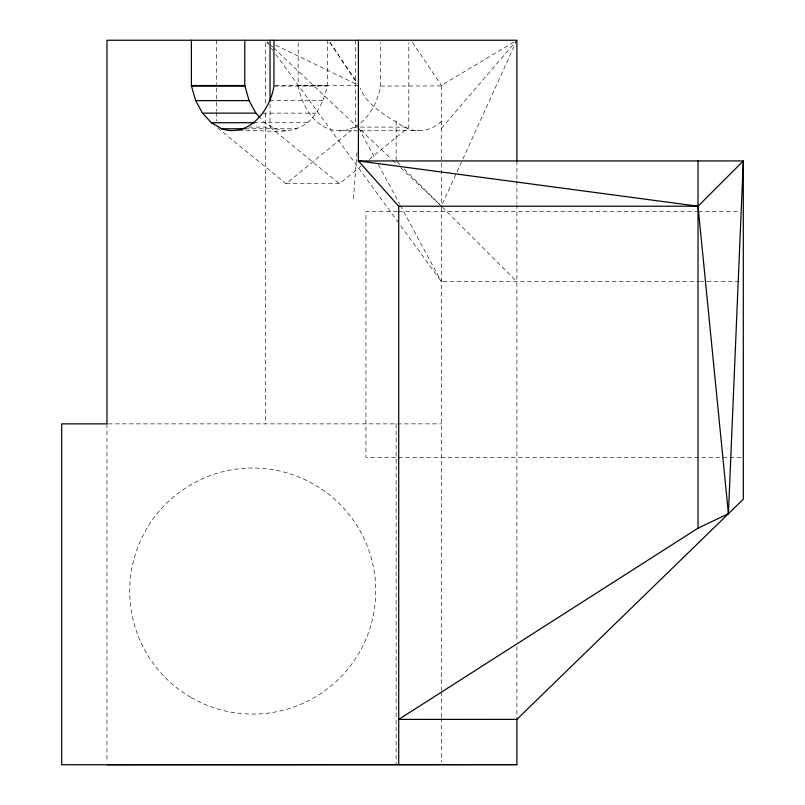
<?xml version="1.0" encoding="UTF-8"?>
<svg xmlns="http://www.w3.org/2000/svg" width="805" height="805" viewBox="0 0 805 805"><rect width="100%" height="100%" fill="white"/><g stroke="black" fill="none" stroke-linecap="round" stroke-linejoin="round"><path stroke-width="0.6" stroke-dasharray="4.03 3.02" d="M353.445 198.674L357.229 149.277M238.894 130.812C261.353 128.005 287.818 137.725 307.399 122.722C318.166 113.213 324.294 99.911 327.293 86.065L327.343 40.25M360.771 122.722A60.375 42.695 90 0 0 380.664 86.065L380.715 42.695M442.458 203.856L456.516 172.964M457.039 171.827L516.367 41.397M441.422 128.287L516.89 40.25M441.422 121.183L440.124 122.591A60.375 42.695 90 0 1 397.429 122.591C382.697 114.199 367.01 104.59 360.157 88.007M217.642 127.874L286.057 183.731L355.428 127.089L359.151 127.089M286.057 183.731L339.418 183.731L362.552 164.844M369.294 159.34L408.799 127.089L408.799 42.695M404.13 168.859L441.422 206.15L441.422 85.39L513.66 42.182M298.132 42.695L298.132 85.531L358.567 85.39M380.664 86.065L441.422 85.924M339.418 130.812L359.261 130.782M360.499 130.782L418.781 130.682M275.219 85.531L327.343 85.531M273.931 86.065L327.293 86.065M269.665 100.625L323.026 100.625M262.873 113.133L316.244 113.133M254.038 122.722L307.399 122.722M248.946 127.089L270.047 127.089L339.418 183.731M360.399 127.089L408.799 127.089M244.982 128.76L297.105 128.76M397.288 211.433L365.943 211.433L365.943 457.471L397.288 457.471M398.545 211.433L696.919 211.433M698.177 211.433L739.543 211.433M400.759 225.843L441.422 281.619L698.277 281.619M699.525 281.619L705.784 281.619M707.032 281.619L742.059 281.619M108.222 423.863L441.422 423.863M398.545 457.471L742.049 457.471M286.057 130.812L275.008 128.76L264.704 122.722L260.689 118.365M275.592 45.14L358.839 85.39M267.28 41.961L269.091 43.671M269.997 44.527L272.724 47.093M273.63 47.948L357.028 126.586M360.66 129.997L391.512 159.088M392.417 159.943L396.956 164.23M400.588 167.651L439.6 204.44M397.026 161.755L400.578 165.307M442.307 207.036L516.89 281.619M266.948 42.283L268.427 44.305M271.386 48.36L272.865 50.393M275.813 54.448L397.801 221.788M412.442 42.303L441.422 85.39M329.869 42.303L357.46 83.338M329.859 42.303L357.199 83.348M358.839 128.287L375.482 159.179M378.451 164.693L399.833 204.4M400.427 205.506L441.422 281.619M298.132 85.531L298.182 86.065A60.375 42.695 90 0 0 358.819 124.232M516.89 160.94L516.89 179.797M516.89 181.055L516.89 203.675M516.89 204.933L516.89 641.595M516.89 646.606L516.89 719.358M441.422 207.388L441.422 690.449M441.422 691.706L441.422 716.853M441.422 718.11L441.422 762.124M396.141 121.183L396.141 160.869M396.141 423.863L396.141 764.639M355.428 40.25L355.428 127.089M270.047 103.865L270.047 127.089M265.469 42.766L265.469 104.398M265.469 113.203L265.469 423.863M216.676 40.25L216.676 84.314M216.676 87.976L216.676 111.201M216.676 112.418L216.676 120.971M106.974 423.863L106.974 762.234M191.228 697.593A123.014 123.014 0 0 0 375.764 591.051A123.014 123.014 0 0 0 191.228 484.519A123.014 123.014 0 0 0 191.228 697.593"/><path stroke-width="1.21" d="M728.414 513.701L698.026 206.221L358.396 160.94L398.727 206.221L698.026 206.221L743.307 160.94L743.307 499.221L516.89 719.358L398.727 719.418L698.026 528.161L728.414 513.701L743.307 160.94L358.396 160.94L358.396 40.25M191.399 40.25L191.399 85.531L244.77 85.531L249.077 100.625L255.869 113.133L259.884 117.49M191.399 85.531L191.449 86.065L244.821 86.065M191.449 86.065L195.716 100.625L249.077 100.625M195.716 100.625L202.498 113.133L255.869 113.133M202.498 113.133L211.343 122.722L254.782 122.722M211.343 122.722L221.637 128.76L245.223 128.76M106.974 764.74L516.89 764.639L516.89 719.358M516.89 764.639L61.693 764.75L61.693 423.863L106.974 423.863L106.974 40.25L516.89 40.25L516.89 160.94M221.637 128.76C248.644 138.058 270.349 110.194 273.931 86.065L273.972 40.25M698.026 160.94L698.026 528.161M398.727 206.221L398.727 764.7M270.047 40.25L270.047 101.42M244.77 40.25L244.77 85.531"/></g></svg>
